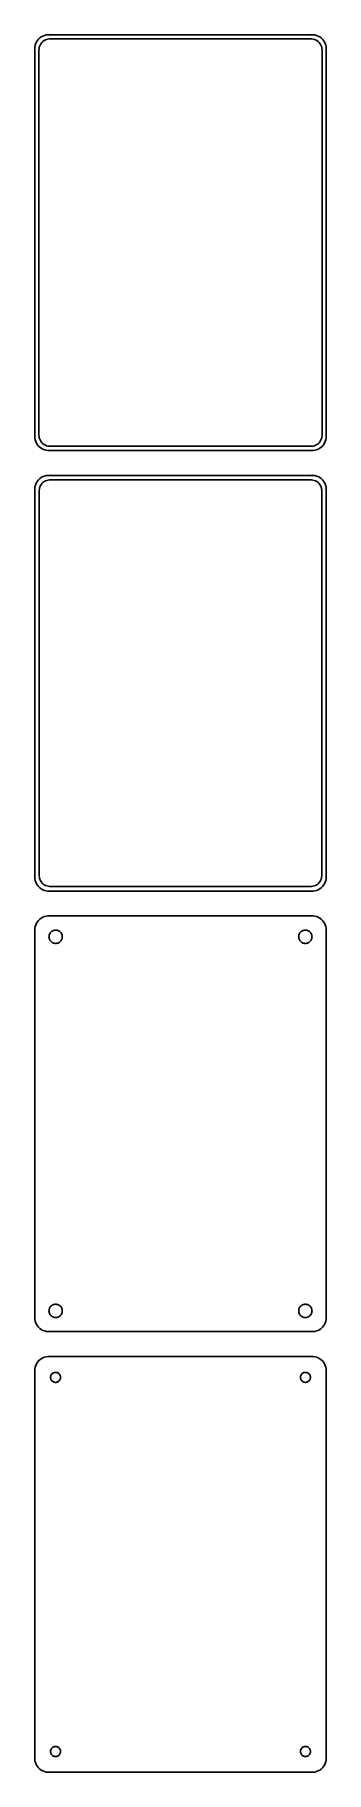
# Model space of a CAD drawing. Header units: metres. Extents: x -52 to 52, y 402 to 1029.
import ezdxf

# ---------------------------------------------------------------- set-up
doc = ezdxf.new("R2010")
doc.units = ezdxf.units.M

msp = doc.modelspace()

# ---------------------------------------------------------------- linework, layer by layer
for p, q in [((-49.6289, 1028.52), (-50.1791, 1028.22)), ((-49.0451, 1028.76), (-49.6289, 1028.52)), ((-48.4369, 1028.91), (-49.0451, 1028.76)), ((-47.8139, 1028.99), (-48.4369, 1028.91)), ((47.8139, 1028.99), (-47.8139, 1028.99)), ((48.4369, 1028.91), (47.8139, 1028.99)), ((49.0451, 1028.76), (48.4369, 1028.91)), ((49.6289, 1028.52), (49.0451, 1028.76)), ((50.1791, 1028.22), (49.6289, 1028.52)), ((-52.4606, 1024.63), (-52.5, 1024)), ((-52.5, 1024), (-52.5, 884)), ((-52.3429, 1025.24), (-52.4606, 1024.63)), ((-52.1489, 1025.84), (-52.3429, 1025.24)), ((-51.8815, 1026.41), (-52.1489, 1025.84)), ((-51.5451, 1026.94), (-51.8815, 1026.41)), ((-51.1448, 1027.42), (-51.5451, 1026.94)), ((-50.6871, 1027.85), (-51.1448, 1027.42)), ((-51, 1023.5), (-50.9685, 1024)), ((-51, 884.5), (-51, 1023.5)), ((-50.9685, 1024), (-50.8743, 1024.49)), ((-50.8743, 1024.49), (-50.7191, 1024.97)), ((-50.7191, 1024.97), (-50.5052, 1025.43)), ((-50.1791, 1028.22), (-50.6871, 1027.85)), ((-50.5052, 1025.43), (-50.2361, 1025.85)), ((-50.2361, 1025.85), (-49.9159, 1026.24)), ((-49.9159, 1026.24), (-49.5497, 1026.58)), ((-49.5497, 1026.58), (-49.1433, 1026.88)), ((-49.1433, 1026.88), (-48.7031, 1027.12)), ((-48.7031, 1027.12), (-48.2361, 1027.3)), ((-48.2361, 1027.3), (-47.7495, 1027.43)), ((-47.7495, 1027.43), (-47.2512, 1027.49)), ((-47.2512, 1027.49), (47.2512, 1027.49)), ((47.2512, 1027.49), (47.7495, 1027.43)), ((47.7495, 1027.43), (48.2361, 1027.3)), ((48.2361, 1027.3), (48.7031, 1027.12)), ((48.7031, 1027.12), (49.1433, 1026.88)), ((49.1433, 1026.88), (49.5497, 1026.58)), ((49.5497, 1026.58), (49.9159, 1026.24)), ((49.9159, 1026.24), (50.2361, 1025.85)), ((50.6871, 1027.85), (50.1791, 1028.22)), ((50.2361, 1025.85), (50.5052, 1025.43)), ((50.5052, 1025.43), (50.7191, 1024.97)), ((51.1448, 1027.42), (50.6871, 1027.85)), ((50.7191, 1024.97), (50.8743, 1024.49)), ((50.8743, 1024.49), (50.9685, 1024)), ((50.9685, 1024), (51, 1023.5)), ((51, 1023.5), (51, 884.5)), ((51.5451, 1026.94), (51.1448, 1027.42)), ((51.8815, 1026.41), (51.5451, 1026.94)), ((52.1489, 1025.84), (51.8815, 1026.41)), ((52.3429, 1025.24), (52.1489, 1025.84)), ((52.4606, 1024.63), (52.3429, 1025.24)), ((52.5, 1024), (52.4606, 1024.63)), ((52.5, 884), (52.5, 1024)), ((-50.9685, 883.999), (-51, 884.5)), ((51, 884.5), (50.9685, 883.999)), ((-52.5, 884), (-52.4606, 883.373)), ((-52.4606, 883.373), (-52.3429, 882.757)), ((-52.3429, 882.757), (-52.1489, 882.159)), ((-52.1489, 882.159), (-51.8815, 881.591)), ((-51.8815, 881.591), (-51.5451, 881.061)), ((-51.5451, 881.061), (-51.1448, 880.577)), ((-51.1448, 880.577), (-50.6871, 880.147)), ((-50.8743, 883.505), (-50.9685, 883.999)), ((-50.7191, 883.028), (-50.8743, 883.505)), ((-50.5052, 882.573), (-50.7191, 883.028)), ((-50.6871, 880.147), (-50.1791, 879.778)), ((-50.2361, 882.149), (-50.5052, 882.573)), ((-49.9159, 881.762), (-50.2361, 882.149)), ((-50.1791, 879.778), (-49.6289, 879.476)), ((-49.5497, 881.418), (-49.9159, 881.762)), ((-49.6289, 879.476), (-49.0451, 879.245)), ((-49.1433, 881.123), (-49.5497, 881.418)), ((-48.7031, 880.881), (-49.1433, 881.123)), ((-49.0451, 879.245), (-48.4369, 879.089)), ((-48.2361, 880.696), (-48.7031, 880.881)), ((-48.4369, 879.089), (-47.8139, 879.01)), ((-47.7495, 880.571), (-48.2361, 880.696)), ((-47.8139, 879.01), (47.8139, 879.01)), ((-47.2512, 880.508), (-47.7495, 880.571)), ((47.2512, 880.508), (-47.2512, 880.508)), ((47.7495, 880.571), (47.2512, 880.508)), ((48.2361, 880.696), (47.7495, 880.571)), ((47.8139, 879.01), (48.4369, 879.089)), ((48.7031, 880.881), (48.2361, 880.696)), ((48.4369, 879.089), (49.0451, 879.245)), ((49.1433, 881.123), (48.7031, 880.881)), ((49.0451, 879.245), (49.6289, 879.476)), ((49.5497, 881.418), (49.1433, 881.123)), ((49.9159, 881.762), (49.5497, 881.418)), ((49.6289, 879.476), (50.1791, 879.778)), ((50.2361, 882.149), (49.9159, 881.762)), ((50.1791, 879.778), (50.6871, 880.147)), ((50.5052, 882.573), (50.2361, 882.149)), ((50.7191, 883.028), (50.5052, 882.573)), ((50.6871, 880.147), (51.1448, 880.577)), ((50.8743, 883.505), (50.7191, 883.028)), ((50.9685, 883.999), (50.8743, 883.505)), ((51.1448, 880.577), (51.5451, 881.061)), ((51.5451, 881.061), (51.8815, 881.591)), ((51.8815, 881.591), (52.1489, 882.159)), ((52.1489, 882.159), (52.3429, 882.757)), ((52.3429, 882.757), (52.4606, 883.373)), ((52.4606, 883.373), (52.5, 884)), ((-52.4606, 865.627), (-52.5, 865)), ((-52.3429, 866.243), (-52.4606, 865.627)), ((-52.1489, 866.841), (-52.3429, 866.243)), ((-51.8815, 867.409), (-52.1489, 866.841)), ((-51.5451, 867.939), (-51.8815, 867.409)), ((-51.1448, 868.423), (-51.5451, 867.939)), ((-50.6871, 868.853), (-51.1448, 868.423)), ((-50.8421, 864.985), (-50.751, 865.463)), ((-50.751, 865.463), (-50.6007, 865.926)), ((-50.1791, 869.222), (-50.6871, 868.853)), ((-50.6007, 865.926), (-50.3936, 866.366)), ((-50.3936, 866.366), (-50.133, 866.776)), ((-49.6289, 869.524), (-50.1791, 869.222)), ((-50.133, 866.776), (-49.823, 867.151)), ((-49.823, 867.151), (-49.4685, 867.484)), ((-49.0451, 869.755), (-49.6289, 869.524)), ((-49.4685, 867.484), (-49.0751, 867.77)), ((-49.0751, 867.77), (-48.6489, 868.004)), ((-48.4369, 869.911), (-49.0451, 869.755)), ((-48.6489, 868.004), (-48.1967, 868.183)), ((-47.8139, 869.99), (-48.4369, 869.911)), ((-48.1967, 868.183), (-47.7256, 868.304)), ((47.8139, 869.99), (-47.8139, 869.99)), ((-47.7256, 868.304), (-47.2432, 868.365)), ((-47.2432, 868.365), (47.2432, 868.365)), ((47.2432, 868.365), (47.7256, 868.304)), ((47.7256, 868.304), (48.1967, 868.183)), ((48.4369, 869.911), (47.8139, 869.99)), ((48.1967, 868.183), (48.6489, 868.004)), ((49.0451, 869.755), (48.4369, 869.911)), ((48.6489, 868.004), (49.0751, 867.77)), ((49.6289, 869.524), (49.0451, 869.755)), ((49.0751, 867.77), (49.4685, 867.484)), ((49.4685, 867.484), (49.823, 867.151)), ((50.1791, 869.222), (49.6289, 869.524)), ((49.823, 867.151), (50.133, 866.776)), ((50.133, 866.776), (50.3936, 866.366)), ((50.6871, 868.853), (50.1791, 869.222)), ((50.3936, 866.366), (50.6007, 865.926)), ((50.6007, 865.926), (50.751, 865.463)), ((51.1448, 868.423), (50.6871, 868.853)), ((50.751, 865.463), (50.8421, 864.985)), ((51.5451, 867.939), (51.1448, 868.423)), ((51.8815, 867.409), (51.5451, 867.939)), ((52.1489, 866.841), (51.8815, 867.409)), ((52.3429, 866.243), (52.1489, 866.841)), ((52.4606, 865.627), (52.3429, 866.243)), ((52.5, 865), (52.4606, 865.627)), ((-52.5, 865), (-52.5, 725)), ((-50.8726, 864.5), (-50.8421, 864.985)), ((-50.8726, 725.5), (-50.8726, 864.5)), ((50.8421, 864.985), (50.8726, 864.5)), ((50.8726, 864.5), (50.8726, 725.5)), ((52.5, 725), (52.5, 865)), ((-52.5, 725), (-52.4606, 724.373)), ((-52.4606, 724.373), (-52.3429, 723.757)), ((-52.3429, 723.757), (-52.1489, 723.159)), ((-52.1489, 723.159), (-51.8815, 722.591)), ((-51.8815, 722.591), (-51.5451, 722.061)), ((-51.5451, 722.061), (-51.1448, 721.577)), ((-51.1448, 721.577), (-50.6871, 721.147)), ((-50.8421, 725.015), (-50.8726, 725.5)), ((-50.751, 724.537), (-50.8421, 725.015)), ((-50.6007, 724.074), (-50.751, 724.537)), ((-50.6871, 721.147), (-50.1791, 720.778)), ((-50.3936, 723.634), (-50.6007, 724.074)), ((-50.133, 723.224), (-50.3936, 723.634)), ((-49.823, 722.849), (-50.133, 723.224)), ((-49.4685, 722.516), (-49.823, 722.849)), ((-49.0751, 722.23), (-49.4685, 722.516)), ((-48.6489, 721.996), (-49.0751, 722.23)), ((-48.1967, 721.817), (-48.6489, 721.996)), ((-47.7256, 721.696), (-48.1967, 721.817)), ((-47.2432, 721.635), (-47.7256, 721.696)), ((47.2432, 721.635), (-47.2432, 721.635)), ((47.7256, 721.696), (47.2432, 721.635)), ((48.1967, 721.817), (47.7256, 721.696)), ((48.6489, 721.996), (48.1967, 721.817)), ((49.0751, 722.23), (48.6489, 721.996)), ((49.4685, 722.516), (49.0751, 722.23)), ((49.823, 722.849), (49.4685, 722.516)), ((50.133, 723.224), (49.823, 722.849)), ((50.3936, 723.634), (50.133, 723.224)), ((50.1791, 720.778), (50.6871, 721.147)), ((50.6007, 724.074), (50.3936, 723.634)), ((50.751, 724.537), (50.6007, 724.074)), ((50.6871, 721.147), (51.1448, 721.577)), ((50.8421, 725.015), (50.751, 724.537)), ((50.8726, 725.5), (50.8421, 725.015)), ((51.1448, 721.577), (51.5451, 722.061)), ((51.5451, 722.061), (51.8815, 722.591)), ((51.8815, 722.591), (52.1489, 723.159)), ((52.1489, 723.159), (52.3429, 723.757)), ((52.3429, 723.757), (52.4606, 724.373)), ((52.4606, 724.373), (52.5, 725)), ((-50.1791, 720.778), (-49.6289, 720.476)), ((-49.6289, 720.476), (-49.0451, 720.245)), ((-49.0451, 720.245), (-48.4369, 720.089)), ((-48.4369, 720.089), (-47.8139, 720.01)), ((-47.8139, 720.01), (47.8139, 720.01)), ((47.8139, 720.01), (48.4369, 720.089)), ((48.4369, 720.089), (49.0451, 720.245)), ((49.0451, 720.245), (49.6289, 720.476)), ((49.6289, 720.476), (50.1791, 720.778)), ((-51.5451, 708.939), (-51.8815, 708.409)), ((-51.1448, 709.423), (-51.5451, 708.939)), ((-50.6871, 709.853), (-51.1448, 709.423)), ((-50.1791, 710.222), (-50.6871, 709.853)), ((-49.6289, 710.524), (-50.1791, 710.222)), ((-49.0451, 710.755), (-49.6289, 710.524)), ((-48.4369, 710.911), (-49.0451, 710.755)), ((-47.8139, 710.99), (-48.4369, 710.911)), ((47.8139, 710.99), (-47.8139, 710.99)), ((48.4369, 710.911), (47.8139, 710.99)), ((49.0451, 710.755), (48.4369, 710.911)), ((49.6289, 710.524), (49.0451, 710.755)), ((50.1791, 710.222), (49.6289, 710.524)), ((50.6871, 709.853), (50.1791, 710.222)), ((51.1448, 709.423), (50.6871, 709.853)), ((51.5451, 708.939), (51.1448, 709.423)), ((51.8815, 708.409), (51.5451, 708.939)), ((-52.4606, 706.627), (-52.5, 706)), ((-52.5, 706), (-52.5, 566)), ((-52.3429, 707.243), (-52.4606, 706.627)), ((-52.1489, 707.841), (-52.3429, 707.243)), ((-51.8815, 708.409), (-52.1489, 707.841)), ((-47.4, 703.5), (-47.3811, 703.801)), ((-47.3811, 703.199), (-47.4, 703.5)), ((-47.3811, 703.801), (-47.3246, 704.097)), ((-47.3246, 702.903), (-47.3811, 703.199)), ((-47.3246, 704.097), (-47.2315, 704.383)), ((-47.2315, 702.617), (-47.3246, 702.903)), ((-47.2315, 704.383), (-47.1031, 704.656)), ((-47.1031, 702.344), (-47.2315, 702.617)), ((-47.1031, 704.656), (-46.9416, 704.911)), ((-46.9416, 702.089), (-47.1031, 702.344)), ((-46.9416, 704.911), (-46.7495, 705.143)), ((-46.7495, 705.143), (-46.5298, 705.349)), ((-46.5298, 705.349), (-46.286, 705.526)), ((-46.286, 705.526), (-46.0219, 705.672)), ((-46.0219, 705.672), (-45.7416, 705.783)), ((-45.7416, 705.783), (-45.4497, 705.857)), ((-45.4497, 705.857), (-45.1507, 705.895)), ((-45.1507, 705.895), (-44.8493, 705.895)), ((-44.8493, 705.895), (-44.5503, 705.857)), ((-44.5503, 705.857), (-44.2584, 705.783)), ((-44.2584, 705.783), (-43.9781, 705.672)), ((-43.9781, 705.672), (-43.714, 705.526)), ((-43.714, 705.526), (-43.4702, 705.349)), ((-43.4702, 705.349), (-43.2505, 705.143)), ((-43.2505, 705.143), (-43.0583, 704.911)), ((-43.0583, 704.911), (-42.8969, 704.656)), ((-42.8969, 702.344), (-43.0583, 702.089)), ((-42.8969, 704.656), (-42.7685, 704.383)), ((-42.7685, 702.617), (-42.8969, 702.344)), ((-42.7685, 704.383), (-42.6754, 704.097)), ((-42.6754, 702.903), (-42.7685, 702.617)), ((-42.6754, 704.097), (-42.6189, 703.801)), ((-42.6189, 703.199), (-42.6754, 702.903)), ((-42.6189, 703.801), (-42.6, 703.5)), ((-42.6, 703.5), (-42.6189, 703.199)), ((42.6, 703.5), (42.6189, 703.801)), ((42.6189, 703.199), (42.6, 703.5)), ((42.6189, 703.801), (42.6754, 704.097)), ((42.6754, 702.903), (42.6189, 703.199)), ((42.6754, 704.097), (42.7685, 704.383)), ((42.7685, 702.617), (42.6754, 702.903)), ((42.7685, 704.383), (42.8969, 704.656)), ((42.8969, 702.344), (42.7685, 702.617)), ((42.8969, 704.656), (43.0583, 704.911)), ((43.0583, 702.089), (42.8969, 702.344)), ((43.0583, 704.911), (43.2505, 705.143)), ((43.2505, 705.143), (43.4702, 705.349)), ((43.4702, 705.349), (43.714, 705.526)), ((43.714, 705.526), (43.9781, 705.672)), ((43.9781, 705.672), (44.2584, 705.783)), ((44.2584, 705.783), (44.5503, 705.857)), ((44.5503, 705.857), (44.8493, 705.895)), ((44.8493, 705.895), (45.1507, 705.895)), ((45.1507, 705.895), (45.4497, 705.857)), ((45.4497, 705.857), (45.7416, 705.783)), ((45.7416, 705.783), (46.0219, 705.672)), ((46.0219, 705.672), (46.286, 705.526)), ((46.286, 705.526), (46.5298, 705.349)), ((46.5298, 705.349), (46.7495, 705.143)), ((46.7495, 705.143), (46.9416, 704.911)), ((46.9416, 704.911), (47.1031, 704.656)), ((47.1031, 702.344), (46.9416, 702.089)), ((47.1031, 704.656), (47.2315, 704.383)), ((47.2315, 702.617), (47.1031, 702.344)), ((47.2315, 704.383), (47.3246, 704.097)), ((47.3246, 702.903), (47.2315, 702.617)), ((47.3246, 704.097), (47.3811, 703.801)), ((47.3811, 703.199), (47.3246, 702.903)), ((47.3811, 703.801), (47.4, 703.5)), ((47.4, 703.5), (47.3811, 703.199)), ((52.1489, 707.841), (51.8815, 708.409)), ((52.3429, 707.243), (52.1489, 707.841)), ((52.4606, 706.627), (52.3429, 707.243)), ((52.5, 706), (52.4606, 706.627)), ((52.5, 566), (52.5, 706)), ((-46.7495, 701.857), (-46.9416, 702.089)), ((-46.5298, 701.651), (-46.7495, 701.857)), ((-46.286, 701.474), (-46.5298, 701.651)), ((-46.0219, 701.328), (-46.286, 701.474)), ((-45.7416, 701.217), (-46.0219, 701.328)), ((-45.4497, 701.143), (-45.7416, 701.217)), ((-45.1507, 701.105), (-45.4497, 701.143)), ((-44.8493, 701.105), (-45.1507, 701.105)), ((-44.5503, 701.143), (-44.8493, 701.105)), ((-44.2584, 701.217), (-44.5503, 701.143)), ((-43.9781, 701.328), (-44.2584, 701.217)), ((-43.714, 701.474), (-43.9781, 701.328)), ((-43.4702, 701.651), (-43.714, 701.474)), ((-43.2505, 701.857), (-43.4702, 701.651)), ((-43.0583, 702.089), (-43.2505, 701.857)), ((43.2505, 701.857), (43.0583, 702.089)), ((43.4702, 701.651), (43.2505, 701.857)), ((43.714, 701.474), (43.4702, 701.651)), ((43.9781, 701.328), (43.714, 701.474)), ((44.2584, 701.217), (43.9781, 701.328)), ((44.5503, 701.143), (44.2584, 701.217)), ((44.8493, 701.105), (44.5503, 701.143)), ((45.1507, 701.105), (44.8493, 701.105)), ((45.4497, 701.143), (45.1507, 701.105)), ((45.7416, 701.217), (45.4497, 701.143)), ((46.0219, 701.328), (45.7416, 701.217)), ((46.286, 701.474), (46.0219, 701.328)), ((46.5298, 701.651), (46.286, 701.474)), ((46.7495, 701.857), (46.5298, 701.651)), ((46.9416, 702.089), (46.7495, 701.857)), ((-46.286, 570.526), (-46.0219, 570.672)), ((-46.0219, 570.672), (-45.7416, 570.783)), ((-45.7416, 570.783), (-45.4497, 570.857)), ((-45.4497, 570.857), (-45.1507, 570.895)), ((-45.1507, 570.895), (-44.8493, 570.895)), ((-44.8493, 570.895), (-44.5503, 570.857)), ((-44.5503, 570.857), (-44.2584, 570.783)), ((-44.2584, 570.783), (-43.9781, 570.672)), ((-43.9781, 570.672), (-43.714, 570.526)), ((43.714, 570.526), (43.9781, 570.672)), ((43.9781, 570.672), (44.2584, 570.783)), ((44.2584, 570.783), (44.5503, 570.857)), ((44.5503, 570.857), (44.8493, 570.895)), ((44.8493, 570.895), (45.1507, 570.895)), ((45.1507, 570.895), (45.4497, 570.857)), ((45.4497, 570.857), (45.7416, 570.783)), ((45.7416, 570.783), (46.0219, 570.672)), ((46.0219, 570.672), (46.286, 570.526)), ((-52.5, 566), (-52.4606, 565.373)), ((-52.4606, 565.373), (-52.3429, 564.757)), ((-52.3429, 564.757), (-52.1489, 564.159)), ((-47.4, 568.5), (-47.3811, 568.801)), ((-47.3811, 568.199), (-47.4, 568.5)), ((-47.3811, 568.801), (-47.3246, 569.097)), ((-47.3246, 567.903), (-47.3811, 568.199)), ((-47.3246, 569.097), (-47.2315, 569.383)), ((-47.2315, 567.617), (-47.3246, 567.903)), ((-47.2315, 569.383), (-47.1031, 569.656)), ((-47.1031, 567.344), (-47.2315, 567.617)), ((-47.1031, 569.656), (-46.9416, 569.911)), ((-46.9416, 567.089), (-47.1031, 567.344)), ((-46.9416, 569.911), (-46.7495, 570.143)), ((-46.7495, 566.857), (-46.9416, 567.089)), ((-46.7495, 570.143), (-46.5298, 570.349)), ((-46.5298, 566.651), (-46.7495, 566.857)), ((-46.5298, 570.349), (-46.286, 570.526)), ((-46.286, 566.474), (-46.5298, 566.651)), ((-46.0219, 566.328), (-46.286, 566.474)), ((-45.7416, 566.217), (-46.0219, 566.328)), ((-45.4497, 566.143), (-45.7416, 566.217)), ((-45.1507, 566.105), (-45.4497, 566.143)), ((-44.8493, 566.105), (-45.1507, 566.105)), ((-44.5503, 566.143), (-44.8493, 566.105)), ((-44.2584, 566.217), (-44.5503, 566.143)), ((-43.9781, 566.328), (-44.2584, 566.217)), ((-43.714, 566.474), (-43.9781, 566.328)), ((-43.714, 570.526), (-43.4702, 570.349)), ((-43.4702, 566.651), (-43.714, 566.474)), ((-43.4702, 570.349), (-43.2505, 570.143)), ((-43.2505, 566.857), (-43.4702, 566.651)), ((-43.2505, 570.143), (-43.0583, 569.911)), ((-43.0583, 567.089), (-43.2505, 566.857)), ((-43.0583, 569.911), (-42.8969, 569.656)), ((-42.8969, 567.344), (-43.0583, 567.089)), ((-42.8969, 569.656), (-42.7685, 569.383)), ((-42.7685, 567.617), (-42.8969, 567.344)), ((-42.7685, 569.383), (-42.6754, 569.097)), ((-42.6754, 567.903), (-42.7685, 567.617)), ((-42.6754, 569.097), (-42.6189, 568.801)), ((-42.6189, 568.199), (-42.6754, 567.903)), ((-42.6189, 568.801), (-42.6, 568.5)), ((-42.6, 568.5), (-42.6189, 568.199)), ((42.6, 568.5), (42.6189, 568.801)), ((42.6189, 568.199), (42.6, 568.5)), ((42.6189, 568.801), (42.6754, 569.097)), ((42.6754, 567.903), (42.6189, 568.199)), ((42.6754, 569.097), (42.7685, 569.383)), ((42.7685, 567.617), (42.6754, 567.903)), ((42.7685, 569.383), (42.8969, 569.656)), ((42.8969, 567.344), (42.7685, 567.617)), ((42.8969, 569.656), (43.0583, 569.911)), ((43.0583, 567.089), (42.8969, 567.344)), ((43.0583, 569.911), (43.2505, 570.143)), ((43.2505, 566.857), (43.0583, 567.089)), ((43.2505, 570.143), (43.4702, 570.349)), ((43.4702, 566.651), (43.2505, 566.857)), ((43.4702, 570.349), (43.714, 570.526)), ((43.714, 566.474), (43.4702, 566.651)), ((43.9781, 566.328), (43.714, 566.474)), ((44.2584, 566.217), (43.9781, 566.328)), ((44.5503, 566.143), (44.2584, 566.217)), ((44.8493, 566.105), (44.5503, 566.143)), ((45.1507, 566.105), (44.8493, 566.105)), ((45.4497, 566.143), (45.1507, 566.105)), ((45.7416, 566.217), (45.4497, 566.143)), ((46.0219, 566.328), (45.7416, 566.217)), ((46.286, 566.474), (46.0219, 566.328)), ((46.286, 570.526), (46.5298, 570.349)), ((46.5298, 566.651), (46.286, 566.474)), ((46.5298, 570.349), (46.7495, 570.143)), ((46.7495, 566.857), (46.5298, 566.651)), ((46.7495, 570.143), (46.9416, 569.911)), ((46.9416, 567.089), (46.7495, 566.857)), ((46.9416, 569.911), (47.1031, 569.656)), ((47.1031, 567.344), (46.9416, 567.089)), ((47.1031, 569.656), (47.2315, 569.383)), ((47.2315, 567.617), (47.1031, 567.344)), ((47.2315, 569.383), (47.3246, 569.097)), ((47.3246, 567.903), (47.2315, 567.617)), ((47.3246, 569.097), (47.3811, 568.801)), ((47.3811, 568.199), (47.3246, 567.903)), ((47.3811, 568.801), (47.4, 568.5)), ((47.4, 568.5), (47.3811, 568.199)), ((52.1489, 564.159), (52.3429, 564.757)), ((52.3429, 564.757), (52.4606, 565.373)), ((52.4606, 565.373), (52.5, 566)), ((-52.1489, 564.159), (-51.8815, 563.591)), ((-51.8815, 563.591), (-51.5451, 563.061)), ((-51.5451, 563.061), (-51.1448, 562.577)), ((-51.1448, 562.577), (-50.6871, 562.147)), ((-50.6871, 562.147), (-50.1791, 561.778)), ((-50.1791, 561.778), (-49.6289, 561.476)), ((-49.6289, 561.476), (-49.0451, 561.245)), ((-49.0451, 561.245), (-48.4369, 561.089)), ((-48.4369, 561.089), (-47.8139, 561.01)), ((-47.8139, 561.01), (47.8139, 561.01)), ((47.8139, 561.01), (48.4369, 561.089)), ((48.4369, 561.089), (49.0451, 561.245)), ((49.0451, 561.245), (49.6289, 561.476)), ((49.6289, 561.476), (50.1791, 561.778)), ((50.1791, 561.778), (50.6871, 562.147)), ((50.6871, 562.147), (51.1448, 562.577)), ((51.1448, 562.577), (51.5451, 563.061)), ((51.5451, 563.061), (51.8815, 563.591)), ((51.8815, 563.591), (52.1489, 564.159)), ((-49.0451, 551.755), (-49.6289, 551.524)), ((-48.4369, 551.911), (-49.0451, 551.755)), ((-47.8139, 551.99), (-48.4369, 551.911)), ((47.8139, 551.99), (-47.8139, 551.99)), ((48.4369, 551.911), (47.8139, 551.99)), ((49.0451, 551.755), (48.4369, 551.911)), ((49.6289, 551.524), (49.0451, 551.755)), ((-52.4606, 547.627), (-52.5, 547)), ((-52.5, 547), (-52.5, 407)), ((-52.3429, 548.243), (-52.4606, 547.627)), ((-52.1489, 548.841), (-52.3429, 548.243)), ((-51.8815, 549.409), (-52.1489, 548.841)), ((-51.5451, 549.939), (-51.8815, 549.409)), ((-51.1448, 550.423), (-51.5451, 549.939)), ((-50.6871, 550.853), (-51.1448, 550.423)), ((-50.1791, 551.222), (-50.6871, 550.853)), ((-49.6289, 551.524), (-50.1791, 551.222)), ((-46.5773, 545.367), (-46.4562, 545.558)), ((-46.4562, 545.558), (-46.3121, 545.732)), ((-46.3121, 545.732), (-46.1474, 545.887)), ((-46.1474, 545.887), (-45.9645, 546.02)), ((-45.9645, 546.02), (-45.7664, 546.129)), ((-45.7664, 546.129), (-45.5562, 546.212)), ((-45.5562, 546.212), (-45.3373, 546.268)), ((-45.3373, 546.268), (-45.113, 546.296)), ((-45.113, 546.296), (-44.887, 546.296)), ((-44.887, 546.296), (-44.6627, 546.268)), ((-44.6627, 546.268), (-44.4438, 546.212)), ((-44.4438, 546.212), (-44.2336, 546.129)), ((-44.2336, 546.129), (-44.0355, 546.02)), ((-44.0355, 546.02), (-43.8526, 545.887)), ((-43.8526, 545.887), (-43.6879, 545.732)), ((-43.6879, 545.732), (-43.5438, 545.558)), ((-43.5438, 545.558), (-43.4226, 545.367)), ((43.4226, 545.367), (43.5438, 545.558)), ((43.5438, 545.558), (43.6879, 545.732)), ((43.6879, 545.732), (43.8526, 545.887)), ((43.8526, 545.887), (44.0355, 546.02)), ((44.0355, 546.02), (44.2336, 546.129)), ((44.2336, 546.129), (44.4438, 546.212)), ((44.4438, 546.212), (44.6627, 546.268)), ((44.6627, 546.268), (44.887, 546.296)), ((44.887, 546.296), (45.113, 546.296)), ((45.113, 546.296), (45.3373, 546.268)), ((45.3373, 546.268), (45.5562, 546.212)), ((45.5562, 546.212), (45.7664, 546.129)), ((45.7664, 546.129), (45.9645, 546.02)), ((45.9645, 546.02), (46.1474, 545.887)), ((46.1474, 545.887), (46.3121, 545.732)), ((46.3121, 545.732), (46.4562, 545.558)), ((46.4562, 545.558), (46.5773, 545.367)), ((50.1791, 551.222), (49.6289, 551.524)), ((50.6871, 550.853), (50.1791, 551.222)), ((51.1448, 550.423), (50.6871, 550.853)), ((51.5451, 549.939), (51.1448, 550.423)), ((51.8815, 549.409), (51.5451, 549.939)), ((52.1489, 548.841), (51.8815, 549.409)), ((52.3429, 548.243), (52.1489, 548.841)), ((52.4606, 547.627), (52.3429, 548.243)), ((52.5, 547), (52.4606, 547.627)), ((52.5, 407), (52.5, 547)), ((-46.8, 544.5), (-46.7858, 544.726)), ((-46.7858, 544.274), (-46.8, 544.5)), ((-46.7858, 544.726), (-46.7434, 544.948)), ((-46.7434, 544.052), (-46.7858, 544.274)), ((-46.7434, 544.948), (-46.6736, 545.163)), ((-46.6736, 543.837), (-46.7434, 544.052)), ((-46.6736, 545.163), (-46.5773, 545.367)), ((-46.5773, 543.633), (-46.6736, 543.837)), ((-46.4562, 543.442), (-46.5773, 543.633)), ((-46.3121, 543.268), (-46.4562, 543.442)), ((-46.1474, 543.113), (-46.3121, 543.268)), ((-45.9645, 542.98), (-46.1474, 543.113)), ((-45.7664, 542.871), (-45.9645, 542.98)), ((-45.5562, 542.788), (-45.7664, 542.871)), ((-45.3373, 542.732), (-45.5562, 542.788)), ((-45.113, 542.704), (-45.3373, 542.732)), ((-44.887, 542.704), (-45.113, 542.704)), ((-44.6627, 542.732), (-44.887, 542.704)), ((-44.4438, 542.788), (-44.6627, 542.732)), ((-44.2336, 542.871), (-44.4438, 542.788)), ((-44.0355, 542.98), (-44.2336, 542.871)), ((-43.8526, 543.113), (-44.0355, 542.98)), ((-43.6879, 543.268), (-43.8526, 543.113)), ((-43.5438, 543.442), (-43.6879, 543.268)), ((-43.4226, 543.633), (-43.5438, 543.442)), ((-43.4226, 545.367), (-43.3264, 545.163)), ((-43.3264, 543.837), (-43.4226, 543.633)), ((-43.3264, 545.163), (-43.2565, 544.948)), ((-43.2565, 544.052), (-43.3264, 543.837)), ((-43.2565, 544.948), (-43.2142, 544.726)), ((-43.2142, 544.274), (-43.2565, 544.052)), ((-43.2142, 544.726), (-43.2, 544.5)), ((-43.2, 544.5), (-43.2142, 544.274)), ((43.2, 544.5), (43.2142, 544.726)), ((43.2142, 544.274), (43.2, 544.5)), ((43.2142, 544.726), (43.2565, 544.948)), ((43.2565, 544.052), (43.2142, 544.274)), ((43.2565, 544.948), (43.3264, 545.163)), ((43.3264, 543.837), (43.2565, 544.052)), ((43.3264, 545.163), (43.4226, 545.367)), ((43.4226, 543.633), (43.3264, 543.837)), ((43.5438, 543.442), (43.4226, 543.633)), ((43.6879, 543.268), (43.5438, 543.442)), ((43.8526, 543.113), (43.6879, 543.268)), ((44.0355, 542.98), (43.8526, 543.113)), ((44.2336, 542.871), (44.0355, 542.98)), ((44.4438, 542.788), (44.2336, 542.871)), ((44.6627, 542.732), (44.4438, 542.788)), ((44.887, 542.704), (44.6627, 542.732)), ((45.113, 542.704), (44.887, 542.704)), ((45.3373, 542.732), (45.113, 542.704)), ((45.5562, 542.788), (45.3373, 542.732)), ((45.7664, 542.871), (45.5562, 542.788)), ((45.9645, 542.98), (45.7664, 542.871)), ((46.1474, 543.113), (45.9645, 542.98)), ((46.3121, 543.268), (46.1474, 543.113)), ((46.4562, 543.442), (46.3121, 543.268)), ((46.5773, 543.633), (46.4562, 543.442)), ((46.5773, 545.367), (46.6736, 545.163)), ((46.6736, 543.837), (46.5773, 543.633)), ((46.6736, 545.163), (46.7434, 544.948)), ((46.7434, 544.052), (46.6736, 543.837)), ((46.7434, 544.948), (46.7858, 544.726)), ((46.7858, 544.274), (46.7434, 544.052)), ((46.7858, 544.726), (46.8, 544.5)), ((46.8, 544.5), (46.7858, 544.274)), ((-46.8, 409.5), (-46.7858, 409.726)), ((-46.7858, 409.274), (-46.8, 409.5)), ((-46.7858, 409.726), (-46.7434, 409.948)), ((-46.7434, 409.052), (-46.7858, 409.274)), ((-46.7434, 409.948), (-46.6736, 410.163)), ((-46.6736, 408.837), (-46.7434, 409.052)), ((-46.6736, 410.163), (-46.5773, 410.367)), ((-46.5773, 408.633), (-46.6736, 408.837)), ((-46.5773, 410.367), (-46.4562, 410.558)), ((-46.4562, 408.442), (-46.5773, 408.633)), ((-46.4562, 410.558), (-46.3121, 410.732)), ((-46.3121, 408.268), (-46.4562, 408.442)), ((-46.3121, 410.732), (-46.1474, 410.887)), ((-46.1474, 408.113), (-46.3121, 408.268)), ((-46.1474, 410.887), (-45.9645, 411.02)), ((-45.9645, 407.98), (-46.1474, 408.113)), ((-45.9645, 411.02), (-45.7664, 411.129)), ((-45.7664, 407.871), (-45.9645, 407.98)), ((-45.7664, 411.129), (-45.5562, 411.212)), ((-45.5562, 407.788), (-45.7664, 407.871)), ((-45.5562, 411.212), (-45.3373, 411.268)), ((-45.3373, 407.732), (-45.5562, 407.788)), ((-45.3373, 411.268), (-45.113, 411.296)), ((-45.113, 407.704), (-45.3373, 407.732)), ((-45.113, 411.296), (-44.887, 411.296)), ((-44.887, 407.704), (-45.113, 407.704)), ((-44.887, 411.296), (-44.6627, 411.268)), ((-44.6627, 407.732), (-44.887, 407.704)), ((-44.6627, 411.268), (-44.4438, 411.212)), ((-44.4438, 407.788), (-44.6627, 407.732)), ((-44.4438, 411.212), (-44.2336, 411.129)), ((-44.2336, 407.871), (-44.4438, 407.788)), ((-44.2336, 411.129), (-44.0355, 411.02)), ((-44.0355, 407.98), (-44.2336, 407.871)), ((-44.0355, 411.02), (-43.8526, 410.887)), ((-43.8526, 408.113), (-44.0355, 407.98)), ((-43.8526, 410.887), (-43.6879, 410.732)), ((-43.6879, 408.268), (-43.8526, 408.113)), ((-43.6879, 410.732), (-43.5438, 410.558)), ((-43.5438, 408.442), (-43.6879, 408.268)), ((-43.5438, 410.558), (-43.4226, 410.367)), ((-43.4226, 408.633), (-43.5438, 408.442)), ((-43.4226, 410.367), (-43.3264, 410.163)), ((-43.3264, 408.837), (-43.4226, 408.633)), ((-43.3264, 410.163), (-43.2565, 409.948)), ((-43.2565, 409.052), (-43.3264, 408.837)), ((-43.2565, 409.948), (-43.2142, 409.726)), ((-43.2142, 409.274), (-43.2565, 409.052)), ((-43.2142, 409.726), (-43.2, 409.5)), ((-43.2, 409.5), (-43.2142, 409.274)), ((43.2, 409.5), (43.2142, 409.726)), ((43.2142, 409.274), (43.2, 409.5)), ((43.2142, 409.726), (43.2565, 409.948)), ((43.2565, 409.052), (43.2142, 409.274)), ((43.2565, 409.948), (43.3264, 410.163)), ((43.3264, 408.837), (43.2565, 409.052)), ((43.3264, 410.163), (43.4226, 410.367)), ((43.4226, 408.633), (43.3264, 408.837)), ((43.4226, 410.367), (43.5438, 410.558)), ((43.5438, 408.442), (43.4226, 408.633)), ((43.5438, 410.558), (43.6879, 410.732)), ((43.6879, 408.268), (43.5438, 408.442)), ((43.6879, 410.732), (43.8526, 410.887)), ((43.8526, 408.113), (43.6879, 408.268)), ((43.8526, 410.887), (44.0355, 411.02)), ((44.0355, 407.98), (43.8526, 408.113)), ((44.0355, 411.02), (44.2336, 411.129)), ((44.2336, 407.871), (44.0355, 407.98)), ((44.2336, 411.129), (44.4438, 411.212)), ((44.4438, 407.788), (44.2336, 407.871)), ((44.4438, 411.212), (44.6627, 411.268)), ((44.6627, 407.732), (44.4438, 407.788)), ((44.6627, 411.268), (44.887, 411.296)), ((44.887, 407.704), (44.6627, 407.732)), ((44.887, 411.296), (45.113, 411.296)), ((45.113, 407.704), (44.887, 407.704)), ((45.113, 411.296), (45.3373, 411.268)), ((45.3373, 407.732), (45.113, 407.704)), ((45.3373, 411.268), (45.5562, 411.212)), ((45.5562, 407.788), (45.3373, 407.732)), ((45.5562, 411.212), (45.7664, 411.129)), ((45.7664, 407.871), (45.5562, 407.788)), ((45.7664, 411.129), (45.9645, 411.02)), ((45.9645, 407.98), (45.7664, 407.871)), ((45.9645, 411.02), (46.1474, 410.887)), ((46.1474, 408.113), (45.9645, 407.98)), ((46.1474, 410.887), (46.3121, 410.732)), ((46.3121, 408.268), (46.1474, 408.113)), ((46.3121, 410.732), (46.4562, 410.558)), ((46.4562, 408.442), (46.3121, 408.268)), ((46.4562, 410.558), (46.5773, 410.367)), ((46.5773, 408.633), (46.4562, 408.442)), ((46.5773, 410.367), (46.6736, 410.163)), ((46.6736, 408.837), (46.5773, 408.633)), ((46.6736, 410.163), (46.7434, 409.948)), ((46.7434, 409.052), (46.6736, 408.837)), ((46.7434, 409.948), (46.7858, 409.726)), ((46.7858, 409.274), (46.7434, 409.052)), ((46.7858, 409.726), (46.8, 409.5)), ((46.8, 409.5), (46.7858, 409.274)), ((-52.5, 407), (-52.4606, 406.373)), ((-52.4606, 406.373), (-52.3429, 405.757)), ((-52.3429, 405.757), (-52.1489, 405.159)), ((-52.1489, 405.159), (-51.8815, 404.591)), ((-51.8815, 404.591), (-51.5451, 404.061)), ((-51.5451, 404.061), (-51.1448, 403.577)), ((-51.1448, 403.577), (-50.6871, 403.147)), ((-50.6871, 403.147), (-50.1791, 402.778)), ((-50.1791, 402.778), (-49.6289, 402.476)), ((-49.6289, 402.476), (-49.0451, 402.245)), ((-49.0451, 402.245), (-48.4369, 402.089)), ((-48.4369, 402.089), (-47.8139, 402.01)), ((-47.8139, 402.01), (47.8139, 402.01)), ((47.8139, 402.01), (48.4369, 402.089)), ((48.4369, 402.089), (49.0451, 402.245)), ((49.0451, 402.245), (49.6289, 402.476)), ((49.6289, 402.476), (50.1791, 402.778)), ((50.1791, 402.778), (50.6871, 403.147)), ((50.6871, 403.147), (51.1448, 403.577)), ((51.1448, 403.577), (51.5451, 404.061)), ((51.5451, 404.061), (51.8815, 404.591)), ((51.8815, 404.591), (52.1489, 405.159)), ((52.1489, 405.159), (52.3429, 405.757)), ((52.3429, 405.757), (52.4606, 406.373)), ((52.4606, 406.373), (52.5, 407))]:
    msp.add_line(p, q)

doc.saveas('drawing.dxf')
